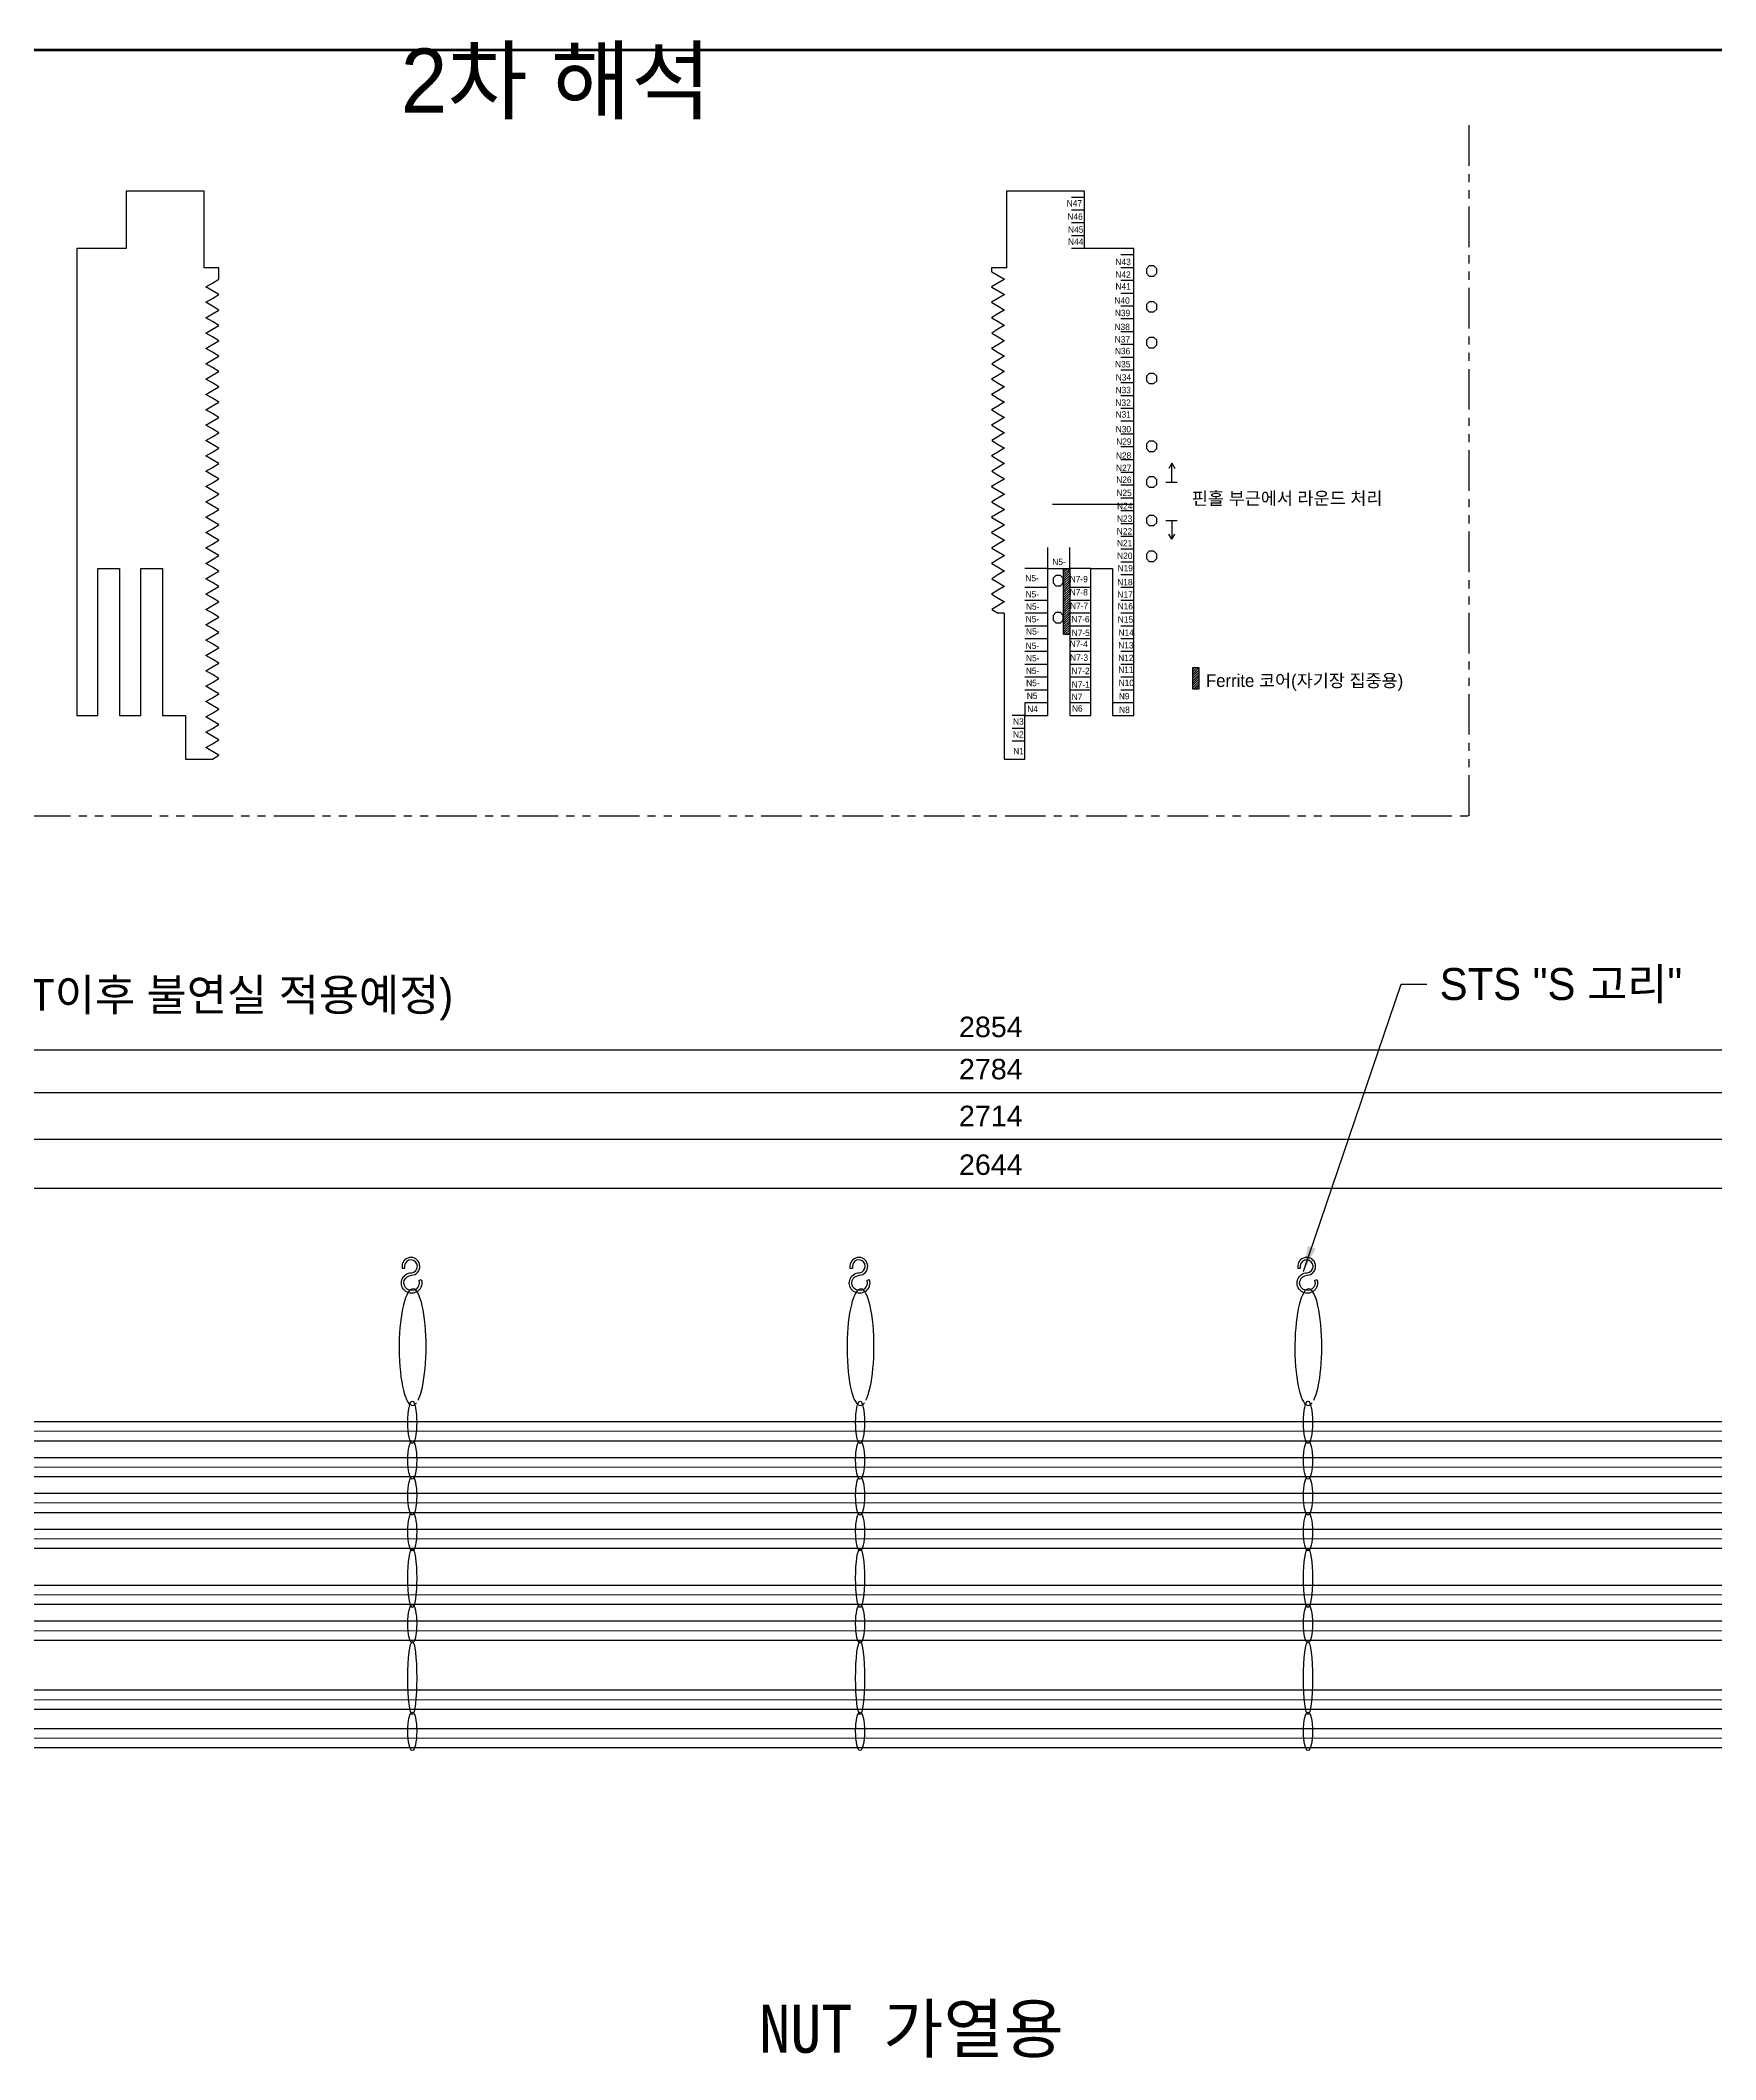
# Model space of a CAD drawing. Header units: inches. Extents: x 0 to 9014, y -686 to 2693.
# Drawn here: x 1222 to 2531, y 1081 to 2659 of the extents above; entities that cross this region are included whole.
import ezdxf
from ezdxf.enums import TextEntityAlignment as Align

# ---------------------------------------------------------------- set-up
doc = ezdxf.new("R2010")
doc.units = ezdxf.units.IN
doc.header["$MEASUREMENT"] = 0
for name, pattern in [('CENTERX2', [101.6, 63.5, -12.7, 12.7, -12.7]), ('DASHEDX2', [38.1, 25.4, -12.7]), ('PHANTOM', [63.5, 31.75, -6.35, 6.35, -6.35, 6.35, -6.35])]:
    doc.linetypes.add(name, pattern=pattern)
for name, color, linetype in [('FORMAT-1', 7, 'Continuous'), ('HEAT_EXPASION_NUT_2D', 1, 'Continuous'), ('NUT3', 1, 'Continuous')]:
    doc.layers.add(name, color=color, linetype=linetype)
doc.layers.add('중심 표식(ISO)', color=1, linetype='Continuous', lineweight=5)
doc.styles.add('HAN', font='')
doc.styles.add('ISO ProportionalPSTEK', font='isocp.shx')
doc.styles.get("Standard").update_dxf_attribs({"font": 'arial.ttf'})
doc.styles.get('HAN').set_extended_font_data('GulimChe')
doc.dimstyles.new('PS-5', dxfattribs={"dimscale": 5, "dimtxt": 3.2, "dimasz": 2.5, "dimexe": 2, "dimexo": 2.5, "dimgap": 2, "dimtad": 1, "dimtoh": 1, "dimrnd": 0.05, "dimzin": 12, "dimdsep": 46, "dimtxsty": 'Standard', "dimcen": 0, "dimclrt": 2, "dimazin": 3, "dimtfac": 1, "dimtofl": 0, "dimtmove": 0, "dimatfit": 3, "dimfxl": 0.18, "dimtolj": 1, "dimtzin": 0, "dimarcsym": 0})
doc.dimstyles.new('PSTEK$7', dxfattribs={"dimscale": 10, "dimtxt": 2.5, "dimasz": 2, "dimexe": 1, "dimexo": 1, "dimgap": 1, "dimtad": 1, "dimrnd": 1e-08, "dimdsep": 46, "dimtxsty": 'ISO ProportionalPSTEK', "dimblk": 'Filled-1', "dimcen": 0.09, "dimdle": 10, "dimclrd": 3, "dimclre": 3, "dimclrt": 1, "dimadec": 1, "dimazin": 2, "dimtfac": 1, "dimtmove": 0, "dimatfit": 3, "dimfxl": 1, "dimtolj": 1, "dimlwd": -1, "dimlwe": -1, "dimarcsym": 0})

# ---------------------------------------------------------------- blocks, each defined once
blk = doc.blocks.new('*D38')
at = {"color": 0, "lineweight": -2, "transparency": 16777216}
for p, q in [((642.6, 1470.2), (642.6, 1771.7)), ((3286.6, 1478.2), (3286.6, 1771.7)), ((655.1, 1761.7), (3274.1, 1761.7))]:
    blk.add_line(p, q, dxfattribs=at)
at = {"color": 0, "transparency": 16777216}
for points in [[(655.1, 1763.8), (655.1, 1759.6), (642.6, 1761.7)], [(3274.1, 1763.8), (3274.1, 1759.6), (3286.6, 1761.7)]]:
    blk.add_solid(points, dxfattribs=at)
at = {"layer": 'Defpoints', "color": 0, "transparency": 16777216}
for p in [(3286.6, 1761.7), (642.6, 1457.7), (3286.6, 1465.7)]:
    blk.add_point(p, dxfattribs=at)
at = {"color": 2, "transparency": 16777216, "insert": (1964.6, 1779.9), "char_height": 16, "attachment_point": 5}
blk.add_mtext('\\A1;2644', dxfattribs=at)
blk = doc.blocks.new('*D39')
at = {"color": 0, "lineweight": -2, "transparency": 16777216}
for p, q in [((607.6, 1498.2), (607.6, 1810)), ((620.1, 1800), (3309.1, 1800)), ((3321.6, 1498.2), (3321.6, 1810))]:
    blk.add_line(p, q, dxfattribs=at)
at = {"color": 0, "transparency": 16777216}
for points in [[(620.1, 1802.1), (620.1, 1797.9), (607.6, 1800)], [(3309.1, 1802.1), (3309.1, 1797.9), (3321.6, 1800)]]:
    blk.add_solid(points, dxfattribs=at)
at = {"layer": 'Defpoints', "color": 0, "transparency": 16777216}
for p in [(3321.6, 1800), (607.6, 1485.7), (3321.6, 1485.7)]:
    blk.add_point(p, dxfattribs=at)
at = {"color": 2, "transparency": 16777216, "insert": (1964.6, 1818.1), "char_height": 16, "attachment_point": 5}
blk.add_mtext('\\A1;2714', dxfattribs=at)
blk = doc.blocks.new('*D40')
at = {"color": 0, "lineweight": -2, "transparency": 16777216}
for p, q in [((572.6, 1526.2), (572.6, 1846.5)), ((3356.6, 1526.2), (3356.6, 1846.5)), ((585.1, 1836.5), (3344.1, 1836.5))]:
    blk.add_line(p, q, dxfattribs=at)
at = {"color": 0, "transparency": 16777216}
for points in [[(585.1, 1838.5), (585.1, 1834.4), (572.6, 1836.5)], [(3344.1, 1838.5), (3344.1, 1834.4), (3356.6, 1836.5)]]:
    blk.add_solid(points, dxfattribs=at)
at = {"layer": 'Defpoints', "color": 0, "transparency": 16777216}
for p in [(3356.6, 1836.5), (572.6, 1513.7), (3356.6, 1513.7)]:
    blk.add_point(p, dxfattribs=at)
at = {"color": 2, "transparency": 16777216, "insert": (1964.6, 1854.6), "char_height": 16, "attachment_point": 5}
blk.add_mtext('\\A1;2784', dxfattribs=at)
blk = doc.blocks.new('*D41')
at = {"color": 0, "lineweight": -2, "transparency": 16777216}
for p, q in [((537.6, 1554.2), (537.6, 1879.4)), ((3391.6, 1554.2), (3391.6, 1879.4)), ((3379.1, 1869.4), (550.1, 1869.4))]:
    blk.add_line(p, q, dxfattribs=at)
at = {"color": 0, "transparency": 16777216}
for points in [[(550.1, 1871.5), (550.1, 1867.4), (537.6, 1869.4)], [(3379.1, 1871.5), (3379.1, 1867.4), (3391.6, 1869.4)]]:
    blk.add_solid(points, dxfattribs=at)
at = {"layer": 'Defpoints', "color": 0, "transparency": 16777216}
for p in [(537.6, 1869.4), (537.6, 1541.7), (3391.6, 1541.7)]:
    blk.add_point(p, dxfattribs=at)
at = {"color": 2, "transparency": 16777216, "insert": (1964.6, 1887.6), "char_height": 16, "attachment_point": 5}
blk.add_mtext('\\A1;2854', dxfattribs=at)
blk = doc.blocks.new('format-0')
at = {"layer": 'FORMAT-1', "color": 7, "const_width": 0.7}
blk.add_lwpolyline([(34, 14), (34, 834), (1204, 834), (1204, 14)], close=True, dxfattribs=at)
at = {"style": 'HAN'}
for tag, height, p in [('MODEL-NAME', 4.5, (1161.39, 53.79)), ('SCALE', 4.05, (1063.46, 45.94)), ('PART-NAME', 4.5, (1161.39, 45.94)), ('DRA-BY', 4.5, (973.33, 35.66)), ('CH-BY', 4.5, (998.06, 35.66)), ('APP-BY', 4.5, (1022.8, 35.66)), ('DWG-NO', 4.5, (1161.39, 38.02)), ('관련업체명', 4.5, (1085.32, 20.54)), ('DRA-DATE', 3.75, (973.33, 17.71)), ('CH-DATE', 3.75, (998.06, 17.71)), ('APP-DATE', 3.75, (1022.8, 17.71))]:
    blk.add_attdef(tag, text='', height=height, dxfattribs=at).set_placement(p, align=Align.MIDDLE_CENTER)
blk = doc.blocks.new('Filled-1')
at = {"color": 0}
for p, q in [((0, 0), (-1, 0.167)), ((-1, 0.167), (-1, -0.167)), ((-1, 0), (0, 0)), ((-1, -0.167), (0, 0))]:
    blk.add_line(p, q, dxfattribs=at)
at = {"color": 0, "flags": 128}
blk.add_lwpolyline([(-1, -0.167), (0, 0), (-1, 0.167), (-1, -0.167)], dxfattribs=at)
at = {"color": 0}
blk.add_solid([(-1, -0.167), (0, 0), (-1, 0.167), (-1, -0.167)], dxfattribs=at)

msp = doc.modelspace()

# ---------------------------------------------------------------- hatches: boundary and pattern name
h = msp.add_hatch()
h.set_pattern_fill('ANSI31', color=4, scale=10)
h.set_pattern_definition([(45, (1663.2451, 2998.2551), (-0.8838835, 0.8838835), [])])
h.paths.add_polyline_path([(2021.452, 2245.987), (2026.245, 2245.987), (2026.245, 2194.382), (2021.452, 2194.382)])
h = msp.add_hatch()
h.set_pattern_fill('ANSI31', color=4, scale=10)
h.set_pattern_definition([(45, (1764.1662, 2920.7421), (-0.8838835, 0.8838835), [])])
h.paths.add_polyline_path([(2122.373, 2168.474), (2127.166, 2168.474), (2127.166, 2151.64), (2122.373, 2151.64)])

# ---------------------------------------------------------------- linework, layer by layer
at = {"color": 6, "linetype": 'PHANTOM'}
for p, q in [((2338.498, 2052.596), (2338.498, 2594.402)), ((197.708, 2052.596), (2338.498, 2052.596))]:
    msp.add_line(p, q, dxfattribs=at)
at = {"color": 2, "linetype": 'DASHEDX2'}
for p, q in [((2037.745, 2535.987), (2027.745, 2535.987)), ((2037.745, 2525.987), (2027.745, 2525.987)), ((2037.745, 2515.987), (2027.745, 2515.987)), ((2037.745, 2505.987), (2027.745, 2505.987)), ((2037.745, 2495.987), (2027.745, 2495.987)), ((2076.245, 2490.987), (2066.245, 2490.987)), ((2076.245, 2480.987), (2066.245, 2480.987)), ((2076.245, 2470.987), (2066.245, 2470.987)), ((2076.245, 2460.987), (2066.245, 2460.987)), ((2076.245, 2450.987), (2066.245, 2450.987)), ((2076.245, 2440.987), (2066.245, 2440.987)), ((2076.245, 2430.987), (2066.245, 2430.987)), ((2076.245, 2420.987), (2066.245, 2420.987)), ((2076.245, 2410.987), (2066.245, 2410.987)), ((2076.245, 2400.987), (2066.245, 2400.987)), ((2076.245, 2390.987), (2066.245, 2390.987)), ((2076.245, 2380.987), (2066.245, 2380.987)), ((2076.245, 2370.987), (2066.245, 2370.987)), ((2076.245, 2360.987), (2066.245, 2360.987)), ((2076.245, 2350.987), (2066.245, 2350.987)), ((2076.245, 2340.987), (2066.245, 2340.987)), ((2076.245, 2330.987), (2066.245, 2330.987)), ((2076.245, 2320.987), (2066.245, 2320.987)), ((2076.245, 2310.987), (2066.245, 2310.987)), ((2076.245, 2300.987), (2066.245, 2300.987)), ((2076.245, 2290.987), (2066.245, 2290.987)), ((2076.245, 2280.987), (2066.245, 2280.987)), ((2009.245, 2245.987), (2009.245, 2262.487)), ((2026.245, 2245.987), (2026.245, 2262.487)), ((2076.245, 2270.987), (2066.245, 2270.987)), ((2076.245, 2260.987), (2066.245, 2260.987)), ((2009.245, 2245.987), (1991.245, 2245.987)), ((2042.745, 2245.987), (2026.245, 2245.987)), ((2076.245, 2250.987), (2066.245, 2250.987)), ((2076.245, 2240.987), (2066.245, 2240.987)), ((2009.245, 2230.987), (1991.245, 2230.987)), ((2042.745, 2230.987), (2026.245, 2230.987)), ((2076.245, 2230.987), (2066.245, 2230.987)), ((2009.245, 2220.987), (1991.245, 2220.987)), ((2009.245, 2210.987), (1991.245, 2210.987)), ((2042.745, 2220.987), (2026.245, 2220.987)), ((2042.745, 2210.987), (2026.245, 2210.987)), ((2076.245, 2220.987), (2066.245, 2220.987)), ((2076.245, 2210.987), (2066.245, 2210.987)), ((2009.245, 2200.987), (1991.245, 2200.987)), ((2042.745, 2200.987), (2026.245, 2200.987)), ((2076.245, 2200.987), (2066.245, 2200.987)), ((2009.245, 2190.987), (1991.245, 2190.987)), ((2009.245, 2180.987), (1991.245, 2180.987)), ((2042.745, 2190.987), (2026.245, 2190.987)), ((2042.745, 2180.987), (2026.245, 2180.987)), ((2076.245, 2190.987), (2066.245, 2190.987)), ((2076.245, 2180.987), (2066.245, 2180.987)), ((2009.245, 2170.987), (1991.245, 2170.987)), ((2042.745, 2170.987), (2026.245, 2170.987)), ((2076.245, 2170.987), (2066.245, 2170.987)), ((2009.245, 2160.987), (1991.245, 2160.987)), ((2009.245, 2150.987), (1991.245, 2150.987)), ((2042.745, 2160.987), (2026.245, 2160.987)), ((2042.745, 2150.987), (2026.245, 2150.987)), ((2076.245, 2160.987), (2066.245, 2160.987)), ((2076.245, 2150.987), (2066.245, 2150.987)), ((1991.245, 2130.987), (1981.245, 2130.987)), ((2009.245, 2140.987), (1991.245, 2140.987)), ((1991.245, 2140.987), (1991.245, 2130.987)), ((2042.745, 2140.987), (2026.245, 2140.987)), ((2076.245, 2140.987), (2059.745, 2140.987)), ((1991.245, 2120.987), (1981.245, 2120.987)), ((1991.245, 2110.987), (1981.245, 2110.987))]:
    msp.add_line(p, q, dxfattribs=at)
at = {"color": 1}
for p, q in [((2106.05, 2328.187), (2103.745, 2324.214)), ((2106.05, 2313.484), (2106.05, 2328.187)), ((2106.05, 2328.187), (2108.355, 2324.214)), ((2101.498, 2313.484), (2110.245, 2313.484)), ((2101.498, 2283.484), (2110.245, 2283.484)), ((2106.05, 2268.782), (2103.745, 2272.755)), ((2106.05, 2283.484), (2106.05, 2268.782)), ((2106.05, 2268.782), (2108.355, 2272.755)), ((1975.092, 2210.987), (1970.258, 2210.987)), ((1975.092, 2210.987), (1975.092, 2096.987))]:
    msp.add_line(p, q, dxfattribs=at)
at = {"color": 1, "linetype": 'CENTERX2'}
msp.add_line((2076.245, 2295.987), (2001.637, 2295.987), dxfattribs=at)
for p, q in [((1504.451, 1699.152), (1506.451, 1699.152)), ((1517.597, 1689.595), (1519.479, 1690.272)), ((1854.451, 1699.152), (1856.451, 1699.152)), ((1867.597, 1689.595), (1869.479, 1690.272)), ((2204.451, 1699.152), (2206.451, 1699.152)), ((2217.597, 1689.595), (2219.479, 1690.272)), ((672.614, 1480.188), (3256.614, 1480.188)), ((3256.614, 1451.188), (727.614, 1451.188))]:
    msp.add_line(p, q)
at = {"color": 4}
for points in [[(2021.452, 2245.987), (2026.245, 2245.987), (2026.245, 2194.382), (2021.452, 2194.382)], [(2122.373, 2168.474), (2127.166, 2168.474), (2127.166, 2151.64), (2122.373, 2151.64)]]:
    msp.add_lwpolyline(points, close=True, dxfattribs=at)
for points in [[(1519.479, 1690.272, -3.16104959), (1511.951, 1695.565, 2.10292315), (1506.451, 1701.065), (1506.451, 1699.152)], [(1517.597, 1689.595, -3.16104959), (1511.951, 1693.565, 2.17482017), (1504.451, 1701.065), (1504.451, 1699.152)], [(1869.479, 1690.272, -3.16104959), (1861.951, 1695.565, 2.10292315), (1856.451, 1701.065), (1856.451, 1699.152)], [(1867.597, 1689.595, -3.16104959), (1861.951, 1693.565, 2.17482017), (1854.451, 1701.065), (1854.451, 1699.152)], [(2219.479, 1690.272, -3.16104959), (2211.951, 1695.565, 2.10292315), (2206.451, 1701.065), (2206.451, 1699.152)], [(2217.597, 1689.595, -3.16104959), (2211.951, 1693.565, 2.17482017), (2204.451, 1701.065), (2204.451, 1699.152)], [(530.114, 1123.688), (530.114, 1541.688, -0.41421356), (567.614, 1579.188), (3361.614, 1579.188, -0.41421356), (3399.114, 1541.688), (3399.114, 1361.688, -0.41421356), (3361.614, 1324.188), (705.114, 1324.188)], [(545.114, 1123.688), (545.114, 1541.688, -0.41421356), (567.614, 1564.188), (3361.614, 1564.188, -0.41421356), (3384.114, 1541.688), (3384.114, 1361.688, -0.41421356), (3361.614, 1339.188), (705.114, 1339.188)], [(690.114, 1324.188), (602.614, 1324.188, -0.41421356), (565.114, 1361.688), (565.114, 1513.688, -0.41421356), (602.614, 1551.188), (3326.614, 1551.188, -0.41421356), (3364.114, 1513.688), (3364.114, 1391.688, -0.41421356), (3326.614, 1354.188), (705.114, 1354.188), (705.114, 1339.188)], [(690.114, 1354.188), (690.114, 1339.188), (602.614, 1339.188, -0.41421356), (580.114, 1361.688), (580.114, 1513.688, -0.41421356), (602.614, 1536.188), (3326.614, 1536.188, -0.41421356), (3349.114, 1513.688), (3349.114, 1391.688, -0.41421356), (3326.614, 1369.188), (705.114, 1369.188)], [(690.114, 1354.188), (637.614, 1354.188, -0.41421356), (600.114, 1391.688), (600.114, 1485.688, -0.41421356), (637.614, 1523.188), (3291.614, 1523.188, -0.41421356), (3329.114, 1485.688), (3329.114, 1445.688, -0.41421356), (3291.614, 1408.188), (705.114, 1408.188), (705.114, 1369.188)], [(690.114, 1416.188), (690.114, 1369.188), (637.614, 1369.188, -0.41421356), (615.114, 1391.688), (615.114, 1485.688, -0.41421356), (637.614, 1508.188), (3291.614, 1508.188, -0.41421356), (3314.114, 1485.688), (3314.114, 1445.688, -0.41421356), (3291.614, 1423.188), (707.216, 1423.183)], [(690.114, 1408.188), (672.614, 1408.188, -0.41421356), (635.114, 1445.688), (635.114, 1457.688, -0.41421356), (672.614, 1495.188), (3256.614, 1495.188, -0.46040152), (3294.114, 1465.688), (3294.114, 1465.688, -0.46040152), (3256.614, 1436.188), (727.614, 1436.188, 0.41421356), (705.114, 1413.688, 0.38196601)]]:
    msp.add_lwpolyline(points, format="xyb")
at = {"color": 7}
for centre in [(1512.754, 1637.362), (1862.754, 1637.362), (2212.754, 1637.362)]:
    msp.add_ellipse(centre, major_axis=(0.139, 45.582), ratio=0.23129072, start_param=-2.71501694, end_param=3.45045754, dxfattribs=at)
for centre, major_axis, ratio in [((1512.455, 1578.688), (0, 16.488), 0.21200468), ((1862.455, 1578.688), (0, 16.488), 0.21200468), ((2212.455, 1578.688), (0, 16.488), 0.21200468), ((1512.455, 1549.208), (0, 15.008), 0.23291192), ((1862.455, 1549.208), (0, 15.008), 0.23291192), ((2212.455, 1549.208), (0, 15.008), 0.23291192), ((1512.455, 1521.208), (0, 15.008), 0.23291192), ((1862.455, 1521.208), (0, 15.008), 0.23291192), ((2212.455, 1521.208), (0, 15.008), 0.23291192), ((1512.455, 1493.208), (0, 15.008), 0.23291192), ((1862.455, 1493.208), (0, 15.008), 0.23291192), ((2212.455, 1493.208), (0, 15.008), 0.23291192), ((1512.455, 1456.886), (0, 22.842), 0.15302771), ((1862.455, 1456.886), (0, 22.842), 0.15302771), ((2212.455, 1456.886), (0, 22.842), 0.15302771), ((1512.455, 1421.208), (0, 15.008), 0.23291192), ((1862.455, 1421.208), (0, 15.008), 0.23291192), ((2212.455, 1421.208), (0, 15.008), 0.23291192), ((1512.455, 1378.766), (0, 28.48), 0.12273589), ((1862.455, 1378.766), (0, 28.48), 0.12273589), ((2212.455, 1378.766), (0, 28.48), 0.12273589), ((1512.455, 1337.208), (0, 15.008), 0.23291192), ((1862.455, 1337.208), (0, 15.008), 0.23291192), ((2212.455, 1337.208), (0, 15.008), 0.23291192)]:
    msp.add_ellipse(centre, major_axis=major_axis, ratio=ratio, dxfattribs=at)
at = {"layer": 'HEAT_EXPASION_NUT_2D'}
msp.add_lwpolyline([(1349.745, 2480.987), (1349.745, 2540.987), (1288.745, 2540.987), (1288.745, 2495.987), (1250.245, 2495.987), (1250.245, 2130.987), (1266.745, 2130.987), (1266.745, 2245.987), (1283.745, 2245.987), (1283.745, 2130.987), (1300.245, 2130.987), (1300.245, 2245.987), (1317.245, 2245.987), (1317.245, 2130.987), (1335.245, 2130.987), (1335.245, 2096.987), (1356.227, 2096.987), (1356.229, 2096.988), (1361.252, 2100.001), (1356.271, 2102.99), (1351.246, 2105.987), (1356.255, 2108.988), (1361.217, 2111.988), (1356.213, 2114.99), (1351.246, 2117.987), (1356.265, 2120.988), (1361.249, 2123.998), (1356.262, 2126.99), (1351.249, 2129.987), (1356.226, 2132.988), (1361.224, 2135.992), (1356.227, 2138.99), (1351.253, 2141.987), (1356.27, 2144.988), (1361.25, 2147.994), (1356.257, 2150.99), (1351.255, 2153.987), (1356.254, 2156.988), (1361.244, 2159.99), (1356.244, 2162.99), (1351.254, 2165.987), (1356.235, 2168.988), (1361.229, 2171.988), (1356.227, 2174.99), (1351.25, 2177.987), (1356.268, 2180.988), (1361.253, 2184.001), (1356.271, 2186.99), (1351.246, 2189.987), (1356.241, 2192.988), (1361.217, 2195.988), (1356.213, 2198.99), (1351.245, 2201.987), (1356.25, 2204.988), (1361.252, 2207.996), (1356.262, 2210.99), (1351.249, 2213.987), (1356.259, 2216.988), (1361.225, 2219.991), (1356.227, 2222.99), (1351.253, 2225.987), (1356.225, 2228.988), (1361.247, 2231.995), (1356.257, 2234.99), (1351.255, 2237.987), (1356.259, 2240.988), (1361.244, 2243.99), (1356.244, 2246.99), (1351.254, 2249.987), (1356.261, 2252.988), (1361.229, 2255.989), (1356.227, 2258.99), (1351.251, 2261.987), (1356.229, 2264.988), (1361.254, 2268), (1356.271, 2270.99), (1351.247, 2273.987), (1356.257, 2276.988), (1361.216, 2279.988), (1356.212, 2282.99), (1351.245, 2285.987), (1356.231, 2288.988), (1361.254, 2292), (1356.271, 2294.99), (1351.248, 2297.987), (1356.254, 2300.988), (1361.228, 2303.989), (1356.227, 2306.99), (1351.252, 2309.987), (1356.261, 2312.988), (1361.239, 2315.993), (1356.244, 2318.99), (1351.255, 2321.987), (1356.22, 2324.988), (1361.245, 2327.996), (1356.257, 2330.99), (1351.254, 2333.987), (1356.267, 2336.988), (1361.229, 2339.989), (1356.227, 2342.99), (1351.251, 2345.987), (1356.253, 2348.988), (1361.252, 2351.996), (1356.262, 2354.99), (1351.247, 2357.987), (1356.233, 2360.988), (1361.217, 2363.987), (1356.213, 2366.99), (1351.245, 2369.987), (1356.263, 2372.988), (1361.253, 2376), (1356.271, 2378.99), (1351.248, 2381.987), (1356.235, 2384.988), (1361.229, 2387.989), (1356.227, 2390.99), (1351.252, 2393.987), (1356.246, 2396.988), (1361.238, 2399.993), (1356.244, 2402.99), (1351.255, 2405.987), (1356.258, 2408.988), (1361.244, 2411.997), (1356.257, 2414.99), (1351.255, 2417.987), (1356.223, 2420.988), (1361.229, 2423.988), (1356.227, 2426.99), (1351.252, 2429.987), (1356.255, 2432.988), (1361.253, 2435.995), (1356.262, 2438.99), (1351.247, 2441.987), (1356.256, 2444.988), (1361.217, 2447.987), (1356.213, 2450.99), (1351.245, 2453.987), (1356.225, 2456.988), (1361.253, 2460), (1356.271, 2462.99), (1351.248, 2465.987), (1356.256, 2468.988), (1361.245, 2471.987), (1361.245, 2480.987), (1349.745, 2480.987)], close=True, dxfattribs=at)
msp.add_lwpolyline([(1975.092, 2096.987), (1991.245, 2096.987), (1991.245, 2130.987), (2009.245, 2130.987), (2009.245, 2245.987), (2026.245, 2245.987), (2026.245, 2130.987), (2042.745, 2130.987), (2042.745, 2245.987), (2059.745, 2245.987), (2059.745, 2130.987), (2076.245, 2130.987), (2076.245, 2495.987), (2037.745, 2495.987), (2037.745, 2540.987), (1976.745, 2540.987), (1976.745, 2480.987), (1965.245, 2480.987), (1965.245, 2477.987), (1965.405, 2477.902), (1970.418, 2474.894), (1975.239, 2471.987), (1975.11, 2471.897), (1970.105, 2468.895), (1965.259, 2465.987), (1965.379, 2465.902), (1970.392, 2462.894), (1975.236, 2459.987), (1975.079, 2459.897), (1970.075, 2456.895), (1965.248, 2453.998), (1965.369, 2453.902), (1970.382, 2450.894), (1975.236, 2447.987), (1975.092, 2447.897), (1970.087, 2444.895), (1965.249, 2441.991), (1965.408, 2441.902), (1970.421, 2438.894), (1975.238, 2435.987), (1975.109, 2435.897), (1970.105, 2432.895), (1965.261, 2429.989), (1965.364, 2429.902), (1970.377, 2426.894), (1975.243, 2423.987), (1975.064, 2423.897), (1970.06, 2420.895), (1965.233, 2417.998), (1965.38, 2417.902), (1970.393, 2414.894), (1975.245, 2411.987), (1975.123, 2411.897), (1970.119, 2408.895), (1965.276, 2405.989), (1965.399, 2405.902), (1970.412, 2402.894), (1975.243, 2399.987), (1975.073, 2399.897), (1970.069, 2396.895), (1965.24, 2393.996), (1965.366, 2393.902), (1970.379, 2390.894), (1975.239, 2387.987), (1975.109, 2387.897), (1970.105, 2384.895), (1965.26, 2381.988), (1965.393, 2381.902), (1970.406, 2378.894), (1975.236, 2375.987), (1975.079, 2375.897), (1970.075, 2372.895), (1965.244, 2369.996), (1965.384, 2369.902), (1970.397, 2366.894), (1975.235, 2363.987), (1975.092, 2363.897), (1970.087, 2360.895), (1965.251, 2357.993), (1965.375, 2357.902), (1970.388, 2354.894), (1975.238, 2351.987), (1975.109, 2351.897), (1970.105, 2348.895), (1965.263, 2345.989), (1965.409, 2345.902), (1970.422, 2342.894), (1975.242, 2339.987), (1975.064, 2339.897), (1970.06, 2336.895), (1965.233, 2333.998), (1965.375, 2333.902), (1970.388, 2330.894), (1975.245, 2327.987), (1975.123, 2327.897), (1970.119, 2324.895), (1965.276, 2321.989), (1965.373, 2321.902), (1970.386, 2318.894), (1975.243, 2315.987), (1975.073, 2315.897), (1970.069, 2312.895), (1965.241, 2309.997), (1965.404, 2309.902), (1970.418, 2306.894), (1975.239, 2303.987), (1975.109, 2303.897), (1970.105, 2300.895), (1965.262, 2297.989), (1965.358, 2297.902), (1970.37, 2294.894), (1975.236, 2291.987), (1975.079, 2291.897), (1970.075, 2288.895), (1965.244, 2285.996), (1965.399, 2285.902), (1970.412, 2282.894), (1975.235, 2279.987), (1975.079, 2279.897), (1970.075, 2276.894), (1965.242, 2273.995), (1965.38, 2273.902), (1970.393, 2270.894), (1975.238, 2267.987), (1975.109, 2267.897), (1970.105, 2264.895), (1965.266, 2261.992), (1965.373, 2261.902), (1970.386, 2258.894), (1975.242, 2255.987), (1975.073, 2255.897), (1970.069, 2252.895), (1965.236, 2249.994), (1965.414, 2249.902), (1970.427, 2246.894), (1975.245, 2243.987), (1975.123, 2243.897), (1970.119, 2240.895), (1965.274, 2237.988), (1965.367, 2237.902), (1970.38, 2234.894), (1975.244, 2231.987), (1975.064, 2231.897), (1970.06, 2228.895), (1965.236, 2226), (1965.381, 2225.902), (1970.394, 2222.894), (1975.24, 2219.987), (1975.109, 2219.897), (1970.105, 2216.895), (1965.261, 2213.988), (1965.4, 2213.902), (1970.258, 2210.987)], dxfattribs=at)
at = {"layer": 'NUT3', "color": 6}
for points in [[(2086.245, 2476.684), (2088.445, 2474.484), (2092.045, 2474.484), (2094.245, 2476.684), (2094.245, 2480.284), (2092.045, 2482.484), (2088.445, 2482.484), (2086.245, 2480.284), (2086.245, 2476.684)], [(2086.245, 2448.684), (2088.445, 2446.484), (2092.045, 2446.484), (2094.245, 2448.684), (2094.245, 2452.284), (2092.045, 2454.484), (2088.445, 2454.484), (2086.245, 2452.284), (2086.245, 2448.684)], [(2086.245, 2420.684), (2088.445, 2418.484), (2092.045, 2418.484), (2094.245, 2420.684), (2094.245, 2424.284), (2092.045, 2426.484), (2088.445, 2426.484), (2086.245, 2424.284), (2086.245, 2420.684)], [(2086.245, 2392.684), (2088.445, 2390.484), (2092.045, 2390.484), (2094.245, 2392.684), (2094.245, 2396.284), (2092.045, 2398.484), (2088.445, 2398.484), (2086.245, 2396.284), (2086.245, 2392.684)], [(2086.245, 2339.684), (2088.445, 2337.484), (2092.045, 2337.484), (2094.245, 2339.684), (2094.245, 2343.284), (2092.045, 2345.484), (2088.445, 2345.484), (2086.245, 2343.284), (2086.245, 2339.684)], [(2086.245, 2311.684), (2088.445, 2309.484), (2092.045, 2309.484), (2094.245, 2311.684), (2094.245, 2315.284), (2092.045, 2317.484), (2088.445, 2317.484), (2086.245, 2315.284), (2086.245, 2311.684)], [(2086.245, 2281.684), (2088.445, 2279.484), (2092.045, 2279.484), (2094.245, 2281.684), (2094.245, 2285.284), (2092.045, 2287.484), (2088.445, 2287.484), (2086.245, 2285.284), (2086.245, 2281.684)], [(2086.245, 2253.684), (2088.445, 2251.484), (2092.045, 2251.484), (2094.245, 2253.684), (2094.245, 2257.284), (2092.045, 2259.484), (2088.445, 2259.484), (2086.245, 2257.284), (2086.245, 2253.684)], [(2013.245, 2234.684), (2015.445, 2232.484), (2019.045, 2232.484), (2021.245, 2234.684), (2021.245, 2238.284), (2019.045, 2240.484), (2015.445, 2240.484), (2013.245, 2238.284), (2013.245, 2234.684)], [(2013.245, 2205.684), (2015.445, 2203.484), (2019.045, 2203.484), (2021.245, 2205.684), (2021.245, 2209.284), (2019.045, 2211.484), (2015.445, 2211.484), (2013.245, 2209.284), (2013.245, 2205.684)]]:
    msp.add_lwpolyline(points, close=True, dxfattribs=at)
at = {"layer": '중심 표식(ISO)'}
for points in [[(567.614, 1571.688), (3361.614, 1571.688, -0.41421356), (3391.614, 1541.688), (3391.614, 1361.688, -0.41421356), (3361.614, 1331.688), (602.614, 1331.688, -0.41421356)], [(602.614, 1543.688), (3326.614, 1543.688, -0.41421356), (3356.614, 1513.688), (3356.614, 1391.688, -0.41421356), (3326.614, 1361.688), (637.614, 1361.688, -0.41421356)], [(637.614, 1515.688), (3291.614, 1515.688, -0.41421356), (3321.614, 1485.688), (3321.614, 1445.688, -0.41421356), (3291.614, 1415.688), (672.614, 1415.688, -0.41421356)], [(672.614, 1487.688), (3256.614, 1487.688, -0.47238111), (3286.614, 1465.688), (3286.614, 1465.688, -0.47238111), (3256.614, 1443.688), (727.614, 1443.688, 0.41421356)]]:
    msp.add_lwpolyline(points, format="xyb", dxfattribs=at)

# ---------------------------------------------------------------- block references
at = {"xscale": 3, "yscale": 3, "zscale": 3}
msp.add_blockref('format-0', (0, 149.204), dxfattribs=at)

# ---------------------------------------------------------------- texts
at = {"color": 2, "style": 'HAN'}
msp.add_text('NUT 가열용', height=37.5, dxfattribs=at).set_placement((1783.61, 1085.957))
at = {"attachment_point": 1}
for s, width, insert, char_height in [('{\\fGulim|b0|i0|c129|p50;2차 해석}', 290.24683, (1503.495, 2652.308), 50), ('{\\fGulim|b0|i0|c129|p50;N47}', 4.84371, (2023.88, 2533.847), 5), ('{\\fGulim|b0|i0|c129|p50;N46}', 4.84371, (2024.453, 2523.473), 5), ('{\\fGulim|b0|i0|c129|p50;N45}', 4.84371, (2024.967, 2513.37), 5), ('{\\fGulim|b0|i0|c129|p50;N44}', 4.84371, (2024.967, 2503.907), 5), ('{\\fGulim|b0|i0|c129|p50;N42}', 4.84371, (2061.907, 2478.154), 5), ('{\\fGulim|b0|i0|c129|p50;N43}', 4.84371, (2061.973, 2488.047), 5), ('{\\fGulim|b0|i0|c129|p50;N41}', 4.84371, (2062.005, 2468.963), 5), ('{\\fGulim|b0|i0|c129|p50;N40}', 4.84371, (2061.148, 2457.888), 5), ('{\\fGulim|b0|i0|c129|p50;N39}', 4.84371, (2061.508, 2448.183), 5), ('{\\fGulim|b0|i0|c129|p50;N38}', 4.84371, (2061.268, 2437.28), 5), ('{\\fGulim|b0|i0|c129|p50;N37}', 4.84371, (2061.388, 2427.575), 5), ('{\\fGulim|b0|i0|c129|p50;N36}', 4.84371, (2061.543, 2418.417), 5), ('{\\fGulim|b0|i0|c129|p50;N35}', 4.84371, (2061.68, 2408.097), 5), ('{\\fGulim|b0|i0|c129|p50;N33}', 4.84371, (2062.04, 2387.938), 5), ('{\\fGulim|b0|i0|c129|p50;N34}', 4.84371, (2062.24, 2397.835), 5), ('{\\fGulim|b0|i0|c129|p50;N32}', 4.84371, (2061.974, 2378.046), 5), ('{\\fGulim|b0|i0|c129|p50;N31}', 4.84371, (2062.072, 2368.855), 5), ('{\\fGulim|b0|i0|c129|p50;N30}', 4.84371, (2062.211, 2357.353), 5), ('{\\fGulim|b0|i0|c129|p50;N28}', 4.84371, (2062.331, 2336.745), 5), ('{\\fGulim|b0|i0|c129|p50;N29}', 4.84371, (2062.571, 2347.648), 5), ('{\\fGulim|b0|i0|c129|p50;N27}', 4.84371, (2062.451, 2327.039), 5), ('{\\fGulim|b0|i0|c129|p50;N26}', 4.84371, (2062.606, 2317.882), 5), ('{\\fGulim|b0|i0|c129|p50;N25}', 4.84371, (2062.743, 2307.561), 5), ('{\\fGulim|b0|i0|c129|p50;핀홀 부근에서 라운드 처리}', 193.4606, (2121.745, 2305.838), 10), ('{\\fGulim|b0|i0|c129|p50;N24}', 4.84371, (2063.303, 2297.3), 5), ('{\\fGulim|b0|i0|c129|p50;N22}', 4.84371, (2063.037, 2277.51), 5), ('{\\fGulim|b0|i0|c129|p50;N23}', 4.84371, (2063.102, 2287.403), 5), ('{\\fGulim|b0|i0|c129|p50;N21}', 4.84371, (2063.134, 2268.32), 5), ('{\\fGulim|b0|i0|c129|p50;N20}', 4.84371, (2063.28, 2258.418), 5), ('{\\fGulim|b0|i0|c129|p50;N5-}', 4.84371, (2012.634, 2253.651), 5), ('{\\fGulim|b0|i0|c129|p50;N19}', 4.84371, (2063.64, 2248.713), 5), ('{\\fGulim|b0|i0|c129|p50;N5-}', 4.84371, (1991.556, 2240.935), 5), ('{\\fGulim|b0|i0|c129|p50;N5-}', 4.84371, (1991.749, 2228.336), 5), ('{\\fGulim|b0|i0|c129|p50;N7-9}', 4.84371, (2026.245, 2240.176), 5), ('{\\fGulim|b0|i0|c129|p50;N7-8}', 4.84371, (2026.245, 2229.924), 5), ('{\\fGulim|b0|i0|c129|p50;N18}', 4.84371, (2063.4, 2237.81), 5), ('{\\fGulim|b0|i0|c129|p50;N17}', 4.84371, (2063.52, 2228.105), 5), ('{\\fGulim|b0|i0|c129|p50;N5-}', 4.84371, (1991.994, 2218.744), 5), ('{\\fGulim|b0|i0|c129|p50;N7-7}', 4.84371, (2026.456, 2219.252), 5), ('{\\fGulim|b0|i0|c129|p50;N16}', 4.84371, (2063.676, 2218.947), 5), ('{\\fGulim|b0|i0|c129|p50;N5-}', 4.84371, (1991.854, 2208.889), 5), ('{\\fGulim|b0|i0|c129|p50;N5-}', 4.84371, (1992.099, 2199.296), 5), ('{\\fGulim|b0|i0|c129|p50;N7-6}', 4.84371, (2027.603, 2208.822), 5), ('{\\fGulim|b0|i0|c129|p50;N7-5}', 4.84371, (2027.814, 2198.15), 5), ('{\\fGulim|b0|i0|c129|p50;N15}', 4.84371, (2063.812, 2208.627), 5), ('{\\fGulim|b0|i0|c129|p50;N14}', 4.84371, (2064.373, 2198.365), 5), ('{\\fGulim|b0|i0|c129|p50;N5-}', 4.84371, (1991.854, 2188.025), 5), ('{\\fGulim|b0|i0|c129|p50;N5-}', 4.84371, (1992.099, 2178.433), 5), ('{\\fGulim|b0|i0|c129|p50;N7-4}', 4.84371, (2026.245, 2189.475), 5), ('{\\fGulim|b0|i0|c129|p50;N7-3}', 4.84371, (2026.456, 2178.803), 5), ('{\\fGulim|b0|i0|c129|p50;N12}', 4.84371, (2064.106, 2178.575), 5), ('{\\fGulim|b0|i0|c129|p50;N13}', 4.84371, (2064.172, 2188.468), 5), ('{\\fGulim|b0|i0|c129|p50;N5-}', 4.84371, (1991.959, 2168.577), 5), ('{\\fGulim|b0|i0|c129|p50;N7-2}', 4.84371, (2027.603, 2168.372), 5), ('{\\fGulim|b0|i0|c129|p50;N11}', 4.84371, (2064.204, 2169.385), 5), ('{\\fGulim|b0|i0|c129|p50;Ferrite 코어(자기장 집중용)}', 193.4606, (2132.745, 2163.338), 10), ('{\\fGulim|b0|i0|c129|p50;N5-}', 4.84371, (1992.204, 2158.985), 5), ('{\\fGulim|b0|i0|c129|p50;N5}', 4.84371, (1992.727, 2149.026), 5), ('{\\fGulim|b0|i0|c129|p50;N7}', 4.84371, (2027.782, 2148.224), 5), ('{\\fGulim|b0|i0|c129|p50;N7-1}', 4.84371, (2027.814, 2157.701), 5), ('{\\fGulim|b0|i0|c129|p50;N10}', 4.84371, (2064.489, 2159.116), 5), ('{\\fGulim|b0|i0|c129|p50;N9}', 4.84371, (2064.632, 2148.633), 5), ('{\\fGulim|b0|i0|c129|p50;N4}', 4.84371, (1993.014, 2138.738), 5), ('{\\fGulim|b0|i0|c129|p50;N6}', 4.84371, (2027.98, 2139.124), 5), ('{\\fGulim|b0|i0|c129|p50;N8}', 4.84371, (2064.846, 2138.007), 5), ('{\\fGulim|b0|i0|c129|p50;N3}', 4.84371, (1981.953, 2128.863), 5), ('{\\fGulim|b0|i0|c129|p50;N2}', 4.84371, (1981.953, 2118.755), 5), ('{\\fGulim|b0|i0|c129|p50;N1}', 4.84371, (1982.061, 2105.762), 5)]:
    msp.add_mtext_dynamic_manual_height_columns(s, width=width, gutter_width=1, heights=[0], dxfattribs=dict(at, insert=insert, char_height=char_height))
at = {"color": 1, "char_height": 25, "width": 701.70928, "attachment_point": 1, "style": 'ISO ProportionalPSTEK'}
for s, insert in [('{\\fGulim|b0|i0|c129|p50;일반 실 사용(TEST이후 불연실 적용예정)}', (963.54, 1925.249)), ('{\\fGulim|b0|i0|c129|p50;STS "S 고리"}', (2315.372, 1933.708))]:
    msp.add_mtext(s, dxfattribs=dict(at, insert=insert))

# ---------------------------------------------------------------- dimensions: what is measured, and where the dimension line sits
for base, p1, p2, picture, middle in [((537.614, 1869.44), (3391.614, 1541.688), (537.614, 1541.688), '*D41', (1964.614, 1887.609)), ((3356.614, 1836.45), (572.614, 1513.688), (3356.614, 1513.688), '*D40', (1964.614, 1854.62)), ((3321.614, 1800.024), (607.614, 1485.688), (3321.614, 1485.688), '*D39', (1964.614, 1818.057)), ((3286.614, 1761.716), (642.614, 1457.688), (3286.614, 1465.688), '*D38', (1964.614, 1779.886))]:
    dim = msp.add_linear_dim(base=base, p1=p1, p2=p2, dimstyle='PS-5')
    dim.commit()
    dim.dimension.update_dxf_attribs({"geometry": picture, "text_midpoint": middle})

# ---------------------------------------------------------------- leaders
at = {"annotation_type": 0, "has_hookline": 1, "hookline_direction": 0}
for points, text_width in [([(825.889, 1617.233), (933.54, 1912.749), (953.54, 1912.749)], 622.969), ([(2208.91, 1696.44), (2285.372, 1921.208), (2305.372, 1921.208)], 195.739)]:
    msp.add_leader(points, dimstyle='PSTEK$7', override={"dimgap": 1, "dimtad": 0}, dxfattribs=dict(at, text_width=text_width))

doc.saveas('drawing.dxf')
